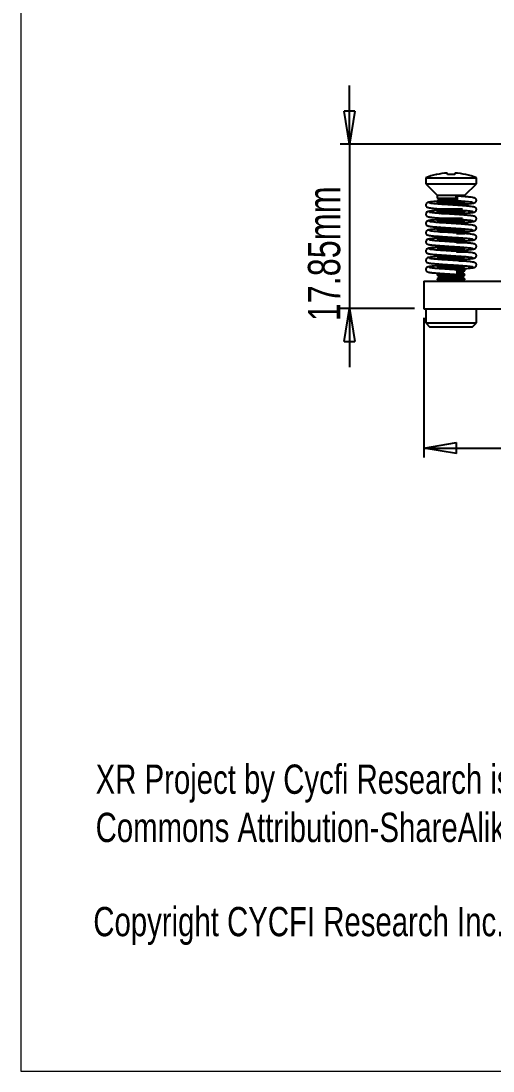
# Model space of a CAD drawing. Header units: millimetres. Extents: x 5 to 292, y 4 to 204.
# Drawn here: x 4.9 to 56.1, y 4.5 to 118.4 of the extents above; entities that cross this region are included whole.
import ezdxf

# ---------------------------------------------------------------- set-up
doc = ezdxf.new("R2010")
doc.units = ezdxf.units.MM
doc.layers.add('LAYER_1', color=179, linetype='Continuous')
doc.styles.add('SLDTEXTSTYLE0', font='TXT', dxfattribs={"width": 0.75})
doc.dimstyles.new('SLDDIMSTYLE0', dxfattribs={"dimtxt": 3.5, "dimasz": 3.556, "dimexe": 0, "dimexo": 0.0625, "dimgap": 0.875, "dimtad": 1, "dimrnd": 1e-09, "dimzin": 4, "dimdsep": 46, "dimtxsty": 'SLDTEXTSTYLE0', "dimblk1": 'CLOSED', "dimblk2": 'CLOSED', "dimsah": 1, "dimcen": 0.09, "dimadec": 0, "dimazin": 1, "dimtfac": 1, "dimtofl": 0, "dimtmove": 0, "dimatfit": 3, "dimldrblk": 'CLOSED', "dimfxl": 1, "dimfrac": 2, "dimtolj": 1, "dimtzin": 12, "dimarcsym": 0})
doc.dimstyles.new('SLDDIMSTYLE1', dxfattribs={"dimtxt": 3.5, "dimasz": 3.556, "dimexe": 0, "dimexo": 0.0625, "dimgap": 0.875, "dimtad": 1, "dimrnd": 1e-09, "dimzin": 12, "dimdsep": 46, "dimtxsty": 'SLDTEXTSTYLE0', "dimblk1": 'CLOSED', "dimblk2": 'CLOSED', "dimsah": 1, "dimcen": 0.09, "dimadec": 0, "dimazin": 3, "dimtfac": 1, "dimtmove": 0, "dimatfit": 0, "dimldrblk": 'CLOSED', "dimfxl": 1, "dimfrac": 2, "dimtolj": 1, "dimtzin": 12, "dimarcsym": 0})

# ---------------------------------------------------------------- blocks, each defined once
blk = doc.blocks.new('SW_NOTE_0')
at = {"layer": 'LAYER_1', "color": 0, "char_height": 3.175, "attachment_point": 1, "style": 'SLDTEXTSTYLE0'}
for s, insert in [('XR Project by Cycfi Research is licensed under a Creative', (0, 4.09)), ('Commons Attribution-ShareAlike 4.0 International License.', (0, -1.14))]:
    blk.add_mtext(s, dxfattribs=dict(at, insert=insert))
blk = doc.blocks.new('_CLOSED')
at = {"color": 0, "linetype": 'ByBlock', "lineweight": -2}
for p, q in [((-1, 0.166667), (0, 0)), ((-1, 0.166667), (-1, -0.166667)), ((0, 0), (-1, -0.166667)), ((0, 0), (-1, 0))]:
    blk.add_line(p, q, dxfattribs=at)
blk = doc.blocks.new('_D_1')
at = {"layer": 'LAYER_1'}
for p, q in [((48.63, 86.17), (48.63, 71.04)), ((141.73, 86.17), (141.73, 71.04)), ((48.63, 72.04), (141.73, 72.04))]:
    blk.add_line(p, q, dxfattribs=at)
at = {"layer": 'LAYER_1', "xscale": 3.556, "yscale": 3.556, "rotation": 180}
blk.add_blockref('_CLOSED', (48.63, 72.04, 1.49), dxfattribs=at)
at = {"layer": 'LAYER_1', "xscale": 3.556, "yscale": 3.556}
blk.add_blockref('_CLOSED', (141.73, 72.04, 1.49), dxfattribs=at)
at = {"layer": 'LAYER_1', "insert": (87.12, 76.55), "char_height": 3.5, "attachment_point": 1, "style": 'SLDTEXTSTYLE0'}
blk.add_mtext('93.10mm', dxfattribs=at)
blk = doc.blocks.new('_D_3')
at = {"layer": 'LAYER_1'}
for p, q in [((40.56, 105.02), (40.56, 111.37)), ((61.58, 105.02), (39.56, 105.02)), ((40.56, 105.02), (40.56, 87.17)), ((47.63, 87.17), (39.56, 87.17)), ((40.56, 87.17), (40.56, 80.82))]:
    blk.add_line(p, q, dxfattribs=at)
at = {"layer": 'LAYER_1', "xscale": 3.556, "yscale": 3.556}
for p, rotation in [((40.56, 105.02, 1.49), 270), ((40.56, 87.17, 1.49), 90)]:
    blk.add_blockref('_CLOSED', p, dxfattribs=dict(at, rotation=rotation))
at = {"layer": 'LAYER_1', "insert": (36.05, 85.8), "char_height": 3.5, "attachment_point": 1, "rotation": 90, "style": 'SLDTEXTSTYLE0'}
blk.add_mtext('17.85mm', dxfattribs=at)

msp = doc.modelspace()

# ---------------------------------------------------------------- linework, layer by layer
at = {"color": 7, "linetype": 'Continuous', "lineweight": 18}
for p, q in [((4.92, 204.48), (4.92, 4.48)), ((4.92, 4.48), (291.92, 4.48))]:
    msp.add_line(p, q, dxfattribs=at)
at = {"color": 7, "linetype": 'Continuous', "lineweight": 25}
for p, q in [((48.834, 101.363), (48.834, 100.716)), ((48.834, 101.363), (54.334, 101.363)), ((54.334, 100.716), (54.334, 101.363)), ((48.834, 100.716), (50.084, 99.466)), ((48.834, 100.716), (54.334, 100.716)), ((53.084, 99.466), (54.334, 100.716)), ((50.084, 99.466), (50.084, 99.162)), ((50.084, 99.466), (53.084, 99.466)), ((50.084, 99.162), (50.365, 98.966)), ((50.084, 99.162), (51.584, 99.162)), ((51.584, 99.162), (52.118, 99.162)), ((53.084, 99.313), (53.084, 99.466)), ((50.365, 98.966), (50.084, 98.769)), ((50.084, 98.769), (50.084, 98.669)), ((50.084, 98.769), (51.584, 98.769)), ((50.084, 98.669), (50.323, 98.502)), ((50.084, 98.669), (51.584, 98.669)), ((50.365, 97.98), (50.084, 97.784)), ((50.335, 98.001), (50.365, 97.98)), ((50.365, 98.966), (51.584, 98.966)), ((50.365, 97.98), (51.584, 97.98)), ((51.584, 98.966), (52.132, 98.966)), ((51.584, 98.769), (53.084, 98.769)), ((51.584, 98.669), (53.084, 98.669)), ((51.584, 98.473), (52.804, 98.473)), ((51.584, 97.98), (52.804, 97.98)), ((52.804, 98.473), (53.084, 98.669)), ((53.024, 98.318), (52.804, 98.473)), ((53.084, 98.769), (53.012, 98.82)), ((53.084, 98.669), (53.084, 98.769)), ((50.084, 97.784), (50.084, 97.684)), ((50.084, 97.784), (51.584, 97.784)), ((50.084, 97.684), (50.365, 97.487)), ((50.084, 97.684), (51.584, 97.684)), ((50.365, 96.994), (50.084, 96.798)), ((50.365, 96.994), (51.584, 96.994)), ((50.53, 97.487), (51.584, 97.487)), ((51.584, 97.784), (53.084, 97.784)), ((51.584, 97.684), (53.084, 97.684)), ((51.584, 97.487), (52.804, 97.487)), ((51.584, 96.994), (52.804, 96.994)), ((52.804, 97.487), (53.084, 97.684)), ((53.084, 97.291), (52.804, 97.487)), ((53.084, 97.784), (53.035, 97.818)), ((53.084, 97.684), (53.084, 97.784)), ((50.084, 96.798), (50.084, 96.698)), ((50.084, 96.798), (51.584, 96.798)), ((50.084, 96.698), (50.365, 96.501)), ((50.084, 96.698), (51.584, 96.698)), ((50.365, 96.009), (50.084, 95.812)), ((50.084, 95.812), (50.084, 95.712)), ((50.084, 95.812), (51.584, 95.812)), ((50.084, 95.712), (50.365, 95.516)), ((50.084, 95.712), (51.584, 95.712)), ((50.365, 96.501), (51.584, 96.501)), ((51.584, 96.798), (53.084, 96.798)), ((51.584, 96.698), (53.084, 96.698)), ((51.584, 96.501), (52.804, 96.501)), ((51.584, 95.812), (53.084, 95.812)), ((51.584, 95.712), (53.084, 95.712)), ((52.804, 96.501), (53.084, 96.698)), ((53.084, 96.305), (52.804, 96.501)), ((52.804, 95.516), (53.084, 95.712)), ((53.084, 96.698), (53.084, 96.798)), ((53.084, 95.712), (53.084, 95.812)), ((50.365, 95.023), (50.084, 94.826)), ((50.084, 94.826), (50.084, 94.726)), ((50.084, 94.826), (51.584, 94.826)), ((50.084, 94.726), (50.365, 94.53)), ((50.084, 94.726), (51.584, 94.726)), ((50.365, 94.53), (50.324, 94.502)), ((50.365, 95.516), (51.584, 95.516)), ((50.365, 94.53), (51.584, 94.53)), ((51.584, 95.516), (52.804, 95.516)), ((51.584, 94.826), (52.943, 94.826)), ((51.584, 94.726), (53.084, 94.726)), ((51.584, 94.53), (52.804, 94.53)), ((52.173, 95.319), (53.084, 95.319)), ((53.084, 95.319), (52.804, 95.516)), ((52.804, 94.53), (53.084, 94.726)), ((53.084, 94.334), (52.804, 94.53)), ((53.084, 94.726), (53.084, 94.826)), ((50.315, 94.002), (50.084, 93.841)), ((50.084, 93.841), (50.084, 93.741)), ((50.084, 93.841), (51.584, 93.841)), ((50.084, 93.741), (50.365, 93.544)), ((50.084, 93.741), (51.584, 93.741)), ((50.365, 93.544), (50.306, 93.503)), ((50.365, 93.544), (51.584, 93.544)), ((51.584, 93.841), (52.76, 93.841)), ((51.584, 93.741), (53.084, 93.741)), ((51.584, 93.544), (52.804, 93.544)), ((52.173, 94.334), (53.084, 94.334)), ((52.804, 93.544), (53.084, 93.741)), ((53.084, 93.348), (52.804, 93.544)), ((53.084, 94.234), (53.084, 94.334)), ((53.084, 93.741), (53.084, 93.841)), ((50.296, 93.003), (50.084, 92.855)), ((50.084, 92.855), (50.084, 92.755)), ((50.084, 92.855), (51.584, 92.855)), ((50.084, 92.755), (50.365, 92.559)), ((50.084, 92.755), (51.584, 92.755)), ((50.365, 92.559), (50.287, 92.504)), ((50.365, 92.559), (51.584, 92.559)), ((51.584, 92.855), (52.546, 92.855)), ((51.584, 92.755), (53.084, 92.755)), ((51.584, 92.559), (52.804, 92.559)), ((52.174, 93.348), (53.084, 93.348)), ((52.442, 92.362), (53.084, 92.362)), ((52.804, 92.559), (53.084, 92.755)), ((53.084, 92.362), (52.804, 92.559)), ((53.084, 93.313), (53.084, 93.348)), ((53.084, 92.755), (53.084, 92.814)), ((53.084, 92.313), (53.084, 92.362)), ((50.278, 92.005), (50.084, 91.869)), ((50.084, 91.869), (50.084, 91.769)), ((50.084, 91.869), (51.584, 91.869)), ((50.084, 91.769), (50.365, 91.573)), ((50.084, 91.769), (51.584, 91.769)), ((50.365, 91.573), (50.269, 91.506)), ((50.365, 91.573), (51.584, 91.573)), ((51.584, 91.869), (52.336, 91.869)), ((51.584, 91.769), (53.084, 91.769)), ((51.584, 91.573), (52.804, 91.573)), ((52.186, 91.376), (53.084, 91.376)), ((52.225, 91.276), (53.084, 91.276)), ((52.804, 91.573), (53.084, 91.769)), ((53.084, 91.376), (52.804, 91.573)), ((52.804, 91.08), (53.084, 91.276)), ((53.084, 91.769), (53.084, 91.814)), ((53.084, 91.276), (53.084, 91.376)), ((48.634, 90.166), (48.634, 87.166)), ((48.634, 90.166), (57.634, 90.166)), ((50.259, 91.006), (50.084, 90.884)), ((50.084, 90.884), (50.084, 90.784)), ((50.084, 90.884), (51.584, 90.884)), ((50.084, 90.784), (50.365, 90.587)), ((50.084, 90.784), (51.584, 90.784)), ((50.365, 90.587), (50.084, 90.391)), ((50.084, 90.391), (50.084, 90.291)), ((50.084, 90.391), (51.584, 90.391)), ((50.084, 90.291), (50.263, 90.166)), ((50.084, 90.291), (51.584, 90.291)), ((50.365, 90.587), (51.584, 90.587)), ((51.584, 90.884), (53.084, 90.884)), ((51.584, 90.784), (53.084, 90.784)), ((51.584, 90.587), (52.804, 90.587)), ((51.584, 90.391), (53.084, 90.391)), ((51.584, 90.291), (53.084, 90.291)), ((52.236, 91.08), (52.804, 91.08)), ((53.084, 90.884), (52.804, 91.08)), ((52.804, 90.587), (53.084, 90.784)), ((53.084, 90.391), (52.804, 90.587)), ((52.906, 90.166), (53.084, 90.291)), ((53.084, 90.784), (53.084, 90.884)), ((53.084, 90.291), (53.084, 90.391)), ((48.634, 87.166), (57.634, 87.166)), ((48.834, 87.166), (48.834, 85.616)), ((54.334, 85.616), (54.334, 87.166)), ((48.834, 85.616), (49.284, 85.166)), ((48.834, 85.616), (54.334, 85.616)), ((53.884, 85.166), (54.334, 85.616)), ((53.884, 85.166), (49.284, 85.166))]:
    msp.add_line(p, q, dxfattribs=at)
at = {"color": 7, "linetype": 'Continuous', "lineweight": 25, "flags": 128}
for points in [[(51.186, 101.707), (51.183, 101.738), (51.18, 101.766), (51.178, 101.791), (51.176, 101.813), (51.175, 101.832), (51.173, 101.848), (51.172, 101.86), (51.171, 101.87)], [(51.997, 101.87), (51.996, 101.86), (51.995, 101.848), (51.994, 101.832), (51.992, 101.813), (51.99, 101.791), (51.988, 101.766), (51.985, 101.738), (51.982, 101.707)], [(52.237, 99.129), (52.232, 99.033), (52.219, 98.952), (52.2, 98.898), (52.177, 98.879), (52.154, 98.898), (52.135, 98.952), (52.122, 99.033), (52.118, 99.129), (52.122, 99.225), (52.135, 99.306), (52.154, 99.36), (52.177, 99.379), (52.2, 99.36), (52.219, 99.306), (52.232, 99.225), (52.237, 99.129)], [(52.177, 90.879), (52.177, 90.879), (52.2, 90.898), (52.219, 90.952), (52.232, 91.033), (52.237, 91.129), (52.232, 91.225), (52.219, 91.306), (52.2, 91.36), (52.177, 91.379), (52.177, 91.379)]]:
    msp.add_lwpolyline(points, dxfattribs=at)
at = {"color": 7, "linetype": 'Continuous', "lineweight": 25}
for centre, radius, start, end in [((51.584, 94.493), 7.4, 102.53106, 111.81566), ((50.235, 101.876), 0.302, 211.88897, 214.06505), ((51.584, 94.459), 7.423, 93.18747, 102.44054), ((51.584, 93.454), 8.263, 87.23615, 92.76385), ((51.584, 94.459), 7.423, 77.55922, 86.81277), ((52.072, 102.436), 1.329, 326.74475, 327.23874), ((51.584, 94.493), 7.4, 68.18434, 77.46894)]:
    msp.add_arc(centre, radius, start, end, dxfattribs=at)
for points, knots in [([(52.845, 98.502), (52.86, 98.503), (53.029, 98.514), (53.314, 98.537), (53.678, 98.573), (53.935, 98.607), (54.091, 98.641), (54.18, 98.671), (54.254, 98.728), (54.304, 98.789), (54.337, 98.885), (54.328, 98.987), (54.286, 99.072), (54.233, 99.122), (54.149, 99.168), (54.006, 99.209), (53.769, 99.248), (53.401, 99.288), (52.869, 99.334), (52.417, 99.363), (52.178, 99.379)], [0, 0, 0, 0, 0.008032, 0.0887244, 0.1738004, 0.2612493, 0.3323775, 0.3804262, 0.3977038, 0.4155339, 0.4350748, 0.4553692, 0.4757079, 0.5056361, 0.5510373, 0.6115655, 0.6858614, 0.7752093, 0.8811228, 1, 1, 1, 1]), ([(50.158, 98.821), (50.126, 98.819), (49.953, 98.806), (49.691, 98.782), (49.389, 98.751), (49.178, 98.719), (49.022, 98.685), (48.878, 98.595), (48.825, 98.451), (48.838, 98.335), (48.882, 98.257), (48.946, 98.195), (49.018, 98.159), (49.099, 98.134), (49.21, 98.112), (49.396, 98.084), (49.668, 98.054), (50.01, 98.024), (50.337, 98), (50.726, 97.974), (51.174, 97.943), (51.671, 97.911), (52.006, 97.89), (52.177, 97.879)], [0, 0, 0, 0, 0.0153876, 0.0825023, 0.1485438, 0.2149102, 0.2752849, 0.3281353, 0.3503212, 0.3682033, 0.3840563, 0.3987609, 0.4266746, 0.4648832, 0.5031498, 0.5495501, 0.6356852, 0.6853255, 0.7384842, 0.7965686, 0.8602368, 0.9285329, 1, 1, 1, 1]), ([(52.808, 97.499), (52.835, 97.501), (53.017, 97.514), (53.315, 97.537), (53.678, 97.573), (53.935, 97.607), (54.091, 97.641), (54.18, 97.671), (54.254, 97.728), (54.304, 97.789), (54.337, 97.885), (54.328, 97.987), (54.286, 98.072), (54.233, 98.122), (54.149, 98.168), (54.006, 98.209), (53.769, 98.248), (53.401, 98.288), (52.868, 98.334), (52.19, 98.379), (51.459, 98.424), (50.774, 98.47), (50.193, 98.51), (49.739, 98.548), (49.426, 98.584), (49.293, 98.603), (49.257, 98.607), (49.259, 98.601), (49.259, 98.6)], [0, 0, 0, 0, 0.0089268, 0.0581916, 0.1101327, 0.1635225, 0.2069481, 0.2362831, 0.2468316, 0.2577173, 0.2696475, 0.2820375, 0.2944548, 0.3127269, 0.3404454, 0.3773995, 0.422759, 0.4773083, 0.5419712, 0.6145488, 0.6856216, 0.7534352, 0.8155251, 0.8739122, 0.9277851, 0.975079, 0.996101, 1, 1, 1, 1]), ([(52.177, 98.879), (52.392, 98.865), (52.8, 98.838), (53.277, 98.799), (53.6, 98.769), (53.793, 98.746), (53.883, 98.736), (53.918, 98.726), (53.912, 98.734), (53.912, 98.734)], [0, 0, 0, 0, 0.2401882, 0.454061, 0.6351233, 0.7838859, 0.9057748, 0.9993394, 1, 1, 1, 1]), ([(50.135, 97.819), (50.111, 97.817), (49.945, 97.805), (49.692, 97.782), (49.388, 97.751), (49.178, 97.719), (49.022, 97.685), (48.878, 97.595), (48.825, 97.451), (48.838, 97.335), (48.882, 97.257), (48.946, 97.195), (49.018, 97.159), (49.099, 97.134), (49.21, 97.112), (49.396, 97.084), (49.668, 97.054), (50.01, 97.024), (50.337, 97), (50.726, 96.974), (51.174, 96.943), (51.671, 96.911), (52.006, 96.89), (52.177, 96.879)], [0, 0, 0, 0, 0.0117577, 0.0791199, 0.1454048, 0.2120158, 0.2726131, 0.3256586, 0.3479259, 0.3658743, 0.3817854, 0.3965445, 0.424561, 0.4629105, 0.5013181, 0.5478895, 0.6343422, 0.6841654, 0.7375202, 0.7958187, 0.8597216, 0.9282695, 1, 1, 1, 1]), ([(50.112, 96.818), (50.095, 96.816), (49.938, 96.804), (49.692, 96.782), (49.388, 96.751), (49.178, 96.719), (49.022, 96.685), (48.878, 96.595), (48.825, 96.451), (48.838, 96.335), (48.882, 96.257), (48.946, 96.195), (49.018, 96.159), (49.099, 96.134), (49.21, 96.112), (49.396, 96.084), (49.668, 96.054), (50.01, 96.024), (50.337, 96), (50.726, 95.974), (51.174, 95.943), (51.671, 95.911), (52.006, 95.89), (52.177, 95.879)], [0, 0, 0, 0, 0.0081001, 0.0757115, 0.1422418, 0.2090994, 0.269921, 0.3231626, 0.3455127, 0.3635271, 0.3794972, 0.3943109, 0.4224311, 0.4609225, 0.4994724, 0.5462162, 0.6329888, 0.6829964, 0.7365486, 0.7950629, 0.8592024, 0.928004, 1, 1, 1, 1]), ([(52.818, 96.5), (52.842, 96.502), (53.02, 96.514), (53.315, 96.537), (53.678, 96.573), (53.935, 96.607), (54.091, 96.641), (54.18, 96.671), (54.254, 96.728), (54.304, 96.789), (54.337, 96.885), (54.328, 96.987), (54.286, 97.072), (54.233, 97.122), (54.149, 97.168), (54.006, 97.209), (53.769, 97.248), (53.401, 97.288), (52.868, 97.334), (52.19, 97.379), (51.459, 97.424), (50.774, 97.47), (50.193, 97.51), (49.739, 97.548), (49.426, 97.584), (49.293, 97.603), (49.257, 97.607), (49.259, 97.601), (49.259, 97.6)], [0, 0, 0, 0, 0.0078203, 0.0571401, 0.1091392, 0.1625886, 0.2060626, 0.2354304, 0.2459906, 0.2568885, 0.2688323, 0.2812361, 0.2936672, 0.3119596, 0.3397091, 0.3767045, 0.4221147, 0.4767248, 0.5414599, 0.6141185, 0.6852706, 0.7531599, 0.8153191, 0.8737714, 0.9277045, 0.9750511, 0.9960966, 1, 1, 1, 1]), ([(52.177, 97.879), (52.392, 97.865), (52.8, 97.838), (53.277, 97.799), (53.6, 97.769), (53.793, 97.746), (53.883, 97.736), (53.918, 97.726), (53.912, 97.734), (53.912, 97.734)], [0, 0, 0, 0, 0.2401882, 0.4540611, 0.6351232, 0.7838859, 0.9057748, 0.9993394, 1, 1, 1, 1]), ([(52.177, 96.879), (52.392, 96.865), (52.8, 96.838), (53.277, 96.799), (53.6, 96.769), (53.793, 96.746), (53.883, 96.736), (53.918, 96.726), (53.912, 96.734), (53.912, 96.734)], [0, 0, 0, 0, 0.2401881, 0.454061, 0.6351232, 0.7838858, 0.9057747, 0.9993393, 1, 1, 1, 1]), ([(50.082, 95.815), (50.075, 95.815), (49.929, 95.804), (49.692, 95.782), (49.388, 95.751), (49.178, 95.719), (49.022, 95.685), (48.878, 95.595), (48.825, 95.451), (48.838, 95.335), (48.882, 95.257), (48.946, 95.195), (49.018, 95.159), (49.099, 95.134), (49.21, 95.112), (49.396, 95.084), (49.668, 95.054), (50.01, 95.024), (50.337, 95), (50.726, 94.974), (51.174, 94.943), (51.671, 94.911), (52.006, 94.89), (52.177, 94.879)], [0, 0, 0, 0, 0.0031593, 0.0711075, 0.1379692, 0.2051598, 0.2662843, 0.3197913, 0.3422524, 0.3603565, 0.3764064, 0.3912939, 0.4195542, 0.4582374, 0.4969792, 0.5439558, 0.6311607, 0.6814174, 0.7352364, 0.7940421, 0.8585011, 0.9276454, 1, 1, 1, 1]), ([(52.825, 95.5), (52.847, 95.502), (53.023, 95.514), (53.315, 95.537), (53.678, 95.573), (53.935, 95.607), (54.091, 95.641), (54.18, 95.671), (54.254, 95.728), (54.304, 95.789), (54.337, 95.885), (54.328, 95.987), (54.286, 96.072), (54.233, 96.122), (54.149, 96.168), (54.006, 96.209), (53.769, 96.248), (53.401, 96.288), (52.868, 96.334), (52.19, 96.379), (51.459, 96.424), (50.774, 96.47), (50.193, 96.51), (49.739, 96.548), (49.426, 96.584), (49.293, 96.603), (49.257, 96.607), (49.259, 96.601), (49.259, 96.6)], [0, 0, 0, 0, 0.0070252, 0.05638455, 0.10842529, 0.16191757, 0.20542646, 0.23481778, 0.24538647, 0.25629306, 0.26824617, 0.28065994, 0.29310105, 0.31140817, 0.33917992, 0.37620491, 0.42165148, 0.47630537, 0.54109238, 0.61380924, 0.6850184, 0.75296207, 0.81517115, 0.87367023, 0.92764655, 0.97503117, 0.9960935, 1, 1, 1, 1]), ([(52.177, 95.879), (52.392, 95.865), (52.8, 95.838), (53.277, 95.799), (53.6, 95.769), (53.793, 95.746), (53.883, 95.736), (53.918, 95.726), (53.912, 95.734), (53.912, 95.734)], [0, 0, 0, 0, 0.2401883, 0.4540611, 0.6351233, 0.7838859, 0.9057748, 0.9993394, 1, 1, 1, 1]), ([(50.084, 94.815), (50.077, 94.815), (49.93, 94.804), (49.692, 94.782), (49.388, 94.751), (49.178, 94.719), (49.022, 94.685), (48.878, 94.595), (48.825, 94.451), (48.838, 94.335), (48.882, 94.257), (48.946, 94.195), (49.018, 94.159), (49.099, 94.134), (49.21, 94.112), (49.396, 94.084), (49.668, 94.054), (50.01, 94.024), (50.337, 94), (50.726, 93.974), (51.174, 93.943), (51.671, 93.911), (52.006, 93.89), (52.177, 93.879)], [0, 0, 0, 0, 0.0035707, 0.0714909, 0.1383249, 0.2054878, 0.2665871, 0.320072, 0.3425238, 0.3606209, 0.3766638, 0.3915452, 0.4197938, 0.458461, 0.4971868, 0.5441441, 0.6313129, 0.6815489, 0.7353457, 0.7941271, 0.8585595, 0.9276752, 1, 1, 1, 1]), ([(52.844, 94.502), (52.859, 94.503), (53.028, 94.514), (53.315, 94.537), (53.678, 94.573), (53.935, 94.607), (54.091, 94.641), (54.18, 94.671), (54.254, 94.728), (54.304, 94.789), (54.337, 94.885), (54.328, 94.987), (54.286, 95.072), (54.233, 95.122), (54.149, 95.168), (54.006, 95.209), (53.769, 95.248), (53.401, 95.288), (52.868, 95.334), (52.19, 95.379), (51.459, 95.424), (50.774, 95.47), (50.193, 95.51), (49.739, 95.548), (49.426, 95.584), (49.293, 95.603), (49.257, 95.607), (49.259, 95.601), (49.259, 95.6)], [0, 0, 0, 0, 0.0050341, 0.0544924, 0.1066375, 0.160237, 0.2038331, 0.2332834, 0.2438732, 0.2548016, 0.266779, 0.2792176, 0.2916837, 0.3100274, 0.3378549, 0.3749541, 0.4204918, 0.4752553, 0.5401722, 0.6130349, 0.6843868, 0.7524667, 0.8148005, 0.8734169, 0.9275015, 0.9749811, 0.9960856, 1, 1, 1, 1]), ([(52.862, 93.503), (52.872, 93.504), (53.034, 93.515), (53.314, 93.537), (53.678, 93.573), (53.935, 93.607), (54.091, 93.641), (54.18, 93.671), (54.254, 93.728), (54.304, 93.789), (54.337, 93.885), (54.328, 93.987), (54.286, 94.072), (54.233, 94.122), (54.149, 94.168), (54.006, 94.209), (53.769, 94.248), (53.401, 94.288), (52.868, 94.334), (52.19, 94.379), (51.459, 94.424), (50.774, 94.47), (50.193, 94.51), (49.739, 94.548), (49.426, 94.584), (49.293, 94.603), (49.257, 94.607), (49.259, 94.601), (49.259, 94.6)], [0, 0, 0, 0, 0.0030356, 0.0525933, 0.1048431, 0.1585503, 0.202234, 0.2317434, 0.2423545, 0.2533049, 0.2653061, 0.2777697, 0.290261, 0.3086416, 0.336525, 0.3736987, 0.4193278, 0.4742013, 0.5392486, 0.6122576, 0.6837529, 0.7519695, 0.8144286, 0.8731627, 0.9273559, 0.9749309, 0.9960778, 1, 1, 1, 1]), ([(52.177, 94.879), (52.392, 94.865), (52.8, 94.838), (53.277, 94.799), (53.6, 94.769), (53.793, 94.746), (53.883, 94.736), (53.918, 94.726), (53.912, 94.734), (53.912, 94.734)], [0, 0, 0, 0, 0.2401882, 0.454061, 0.6351232, 0.7838859, 0.9057747, 0.9993393, 1, 1, 1, 1]), ([(50.084, 93.815), (50.077, 93.815), (49.93, 93.804), (49.692, 93.782), (49.388, 93.751), (49.178, 93.719), (49.022, 93.685), (48.878, 93.595), (48.825, 93.451), (48.838, 93.335), (48.882, 93.257), (48.946, 93.195), (49.018, 93.159), (49.099, 93.134), (49.21, 93.112), (49.396, 93.084), (49.668, 93.054), (50.01, 93.024), (50.337, 93), (50.726, 92.974), (51.174, 92.943), (51.671, 92.911), (52.006, 92.89), (52.177, 92.879)], [0, 0, 0, 0, 0.0035707, 0.0714909, 0.1383249, 0.2054878, 0.2665872, 0.3200721, 0.3425239, 0.3606205, 0.3766638, 0.3915452, 0.4197937, 0.4584609, 0.4971868, 0.544144, 0.6313129, 0.6815489, 0.7353456, 0.7941271, 0.8585595, 0.9276752, 1, 1, 1, 1]), ([(52.881, 92.504), (52.884, 92.505), (53.04, 92.515), (53.314, 92.537), (53.678, 92.573), (53.935, 92.607), (54.091, 92.641), (54.18, 92.671), (54.254, 92.728), (54.304, 92.789), (54.337, 92.885), (54.328, 92.987), (54.286, 93.072), (54.233, 93.122), (54.149, 93.168), (54.006, 93.209), (53.769, 93.248), (53.401, 93.288), (52.868, 93.334), (52.19, 93.379), (51.459, 93.424), (50.774, 93.47), (50.193, 93.51), (49.739, 93.548), (49.426, 93.584), (49.293, 93.603), (49.257, 93.607), (49.259, 93.601), (49.259, 93.6)], [0, 0, 0, 0, 0.0010289, 0.0506863, 0.1030413, 0.1568566, 0.2006283, 0.230197, 0.2408295, 0.251802, 0.2638275, 0.2763162, 0.2888324, 0.30725, 0.3351895, 0.372438, 0.4181591, 0.473143, 0.5383212, 0.6114772, 0.6831163, 0.7514703, 0.814055, 0.8729074, 0.9272096, 0.9748804, 0.9960699, 1, 1, 1, 1]), ([(52.177, 93.879), (52.392, 93.865), (52.8, 93.838), (53.277, 93.799), (53.6, 93.769), (53.793, 93.746), (53.883, 93.736), (53.918, 93.726), (53.912, 93.734), (53.912, 93.734)], [0, 0, 0, 0, 0.2401883, 0.4540611, 0.6351233, 0.7838859, 0.9057748, 0.9993394, 1, 1, 1, 1]), ([(50.084, 92.815), (50.077, 92.815), (49.93, 92.804), (49.692, 92.782), (49.388, 92.751), (49.178, 92.719), (49.022, 92.685), (48.878, 92.595), (48.825, 92.451), (48.838, 92.335), (48.882, 92.257), (48.946, 92.195), (49.018, 92.159), (49.099, 92.134), (49.21, 92.112), (49.396, 92.084), (49.668, 92.054), (50.01, 92.024), (50.337, 92), (50.726, 91.974), (51.174, 91.943), (51.671, 91.911), (52.006, 91.89), (52.177, 91.879)], [0, 0, 0, 0, 0.0035707, 0.0714909, 0.1383249, 0.2054878, 0.2665871, 0.3200719, 0.3425239, 0.3606208, 0.3766639, 0.3915451, 0.4197938, 0.4584609, 0.4971868, 0.5441441, 0.6313129, 0.6815489, 0.7353456, 0.7941271, 0.8585595, 0.9276752, 1, 1, 1, 1]), ([(52.178, 92.379), (51.935, 92.394), (51.461, 92.424), (50.774, 92.47), (50.193, 92.51), (49.739, 92.548), (49.426, 92.584), (49.293, 92.603), (49.257, 92.607), (49.259, 92.601), (49.259, 92.6)], [0, 0, 0, 0, 0.1843886, 0.3603215, 0.5214053, 0.6728825, 0.8126484, 0.9353458, 0.9898845, 1, 1, 1, 1]), ([(52.177, 92.879), (52.392, 92.865), (52.8, 92.838), (53.277, 92.799), (53.6, 92.769), (53.793, 92.746), (53.883, 92.736), (53.918, 92.726), (53.912, 92.734), (53.912, 92.734)], [0, 0, 0, 0, 0.2401882, 0.454061, 0.6351232, 0.7838859, 0.9057747, 0.9993393, 1, 1, 1, 1]), ([(52.899, 91.506), (53.037, 91.516), (53.322, 91.537), (53.677, 91.573), (53.935, 91.607), (54.091, 91.641), (54.18, 91.671), (54.254, 91.728), (54.304, 91.789), (54.337, 91.885), (54.328, 91.987), (54.286, 92.072), (54.233, 92.122), (54.149, 92.168), (54.006, 92.209), (53.769, 92.248), (53.401, 92.288), (52.869, 92.334), (52.417, 92.363), (52.178, 92.379)], [0, 0, 0, 0, 0.0797026, 0.1656209, 0.2539356, 0.3257679, 0.3742924, 0.3917411, 0.4097476, 0.4294822, 0.4499771, 0.4705171, 0.5007417, 0.5465924, 0.6077199, 0.6827513, 0.7729838, 0.8799459, 1, 1, 1, 1]), ([(50.071, 91.814), (50.068, 91.814), (49.925, 91.803), (49.693, 91.782), (49.388, 91.751), (49.178, 91.719), (49.022, 91.685), (48.878, 91.595), (48.825, 91.451), (48.838, 91.335), (48.882, 91.257), (48.946, 91.195), (49.018, 91.159), (49.099, 91.134), (49.21, 91.112), (49.396, 91.084), (49.668, 91.054), (50.01, 91.024), (50.337, 91), (50.726, 90.974), (51.174, 90.943), (51.671, 90.911), (52.006, 90.89), (52.177, 90.879)], [0, 0, 0, 0, 0.00137638, 0.06944614, 0.13642738, 0.20373818, 0.26497206, 0.31857465, 0.34107607, 0.35921278, 0.37529122, 0.39020522, 0.4185161, 0.4572684, 0.49607954, 0.54314019, 0.63050099, 0.68084763, 0.73476284, 0.79367377, 0.85824799, 0.92751596, 1, 1, 1, 1]), ([(52.178, 91.379), (51.935, 91.394), (51.461, 91.424), (50.774, 91.47), (50.193, 91.51), (49.739, 91.548), (49.426, 91.584), (49.293, 91.603), (49.257, 91.607), (49.259, 91.601), (49.259, 91.6)], [0, 0, 0, 0, 0.1843886, 0.3603215, 0.5214053, 0.6728825, 0.8126484, 0.9353458, 0.9898845, 1, 1, 1, 1]), ([(52.177, 91.879), (52.392, 91.865), (52.8, 91.838), (53.277, 91.799), (53.6, 91.769), (53.793, 91.746), (53.883, 91.736), (53.918, 91.726), (53.912, 91.734), (53.912, 91.734)], [0, 0, 0, 0, 0.2401882, 0.454061, 0.6351232, 0.7838859, 0.9057747, 0.9993393, 1, 1, 1, 1])]:
    msp.add_open_spline(points, degree=3, knots=knots, dxfattribs=at)

# ---------------------------------------------------------------- block references
at = {"layer": 'LAYER_1'}
msp.add_blockref('SW_NOTE_0', (13.019, 33.63), dxfattribs=at)

# ---------------------------------------------------------------- texts
at = {"layer": 'LAYER_1', "insert": (12.766, 22.275), "char_height": 3.175, "attachment_point": 1, "style": 'SLDTEXTSTYLE0'}
msp.add_mtext('Copyright CYCFI Research Inc. 2013-2016', dxfattribs=at)

# ---------------------------------------------------------------- dimensions: what is measured, and where the dimension line sits
at = {"layer": 'LAYER_1'}
dim = msp.add_linear_dim(base=(40.565, 87.166), p1=(62.584, 105.016), p2=(48.634, 87.166), angle=90, dimstyle='SLDDIMSTYLE1', dxfattribs=at)
dim.commit()
dim.dimension.update_dxf_attribs({"geometry": '_D_3', "text_midpoint": (40.565, 95.999), "dimtype": 160})
dim = msp.add_linear_dim(base=(141.734, 72.043), p1=(48.634, 87.166), p2=(141.734, 87.166), dimstyle='SLDDIMSTYLE0', dxfattribs=at)
dim.commit()
dim.dimension.update_dxf_attribs({"geometry": '_D_1', "text_midpoint": (97.316, 72.043), "dimtype": 160})

doc.saveas('drawing.dxf')
